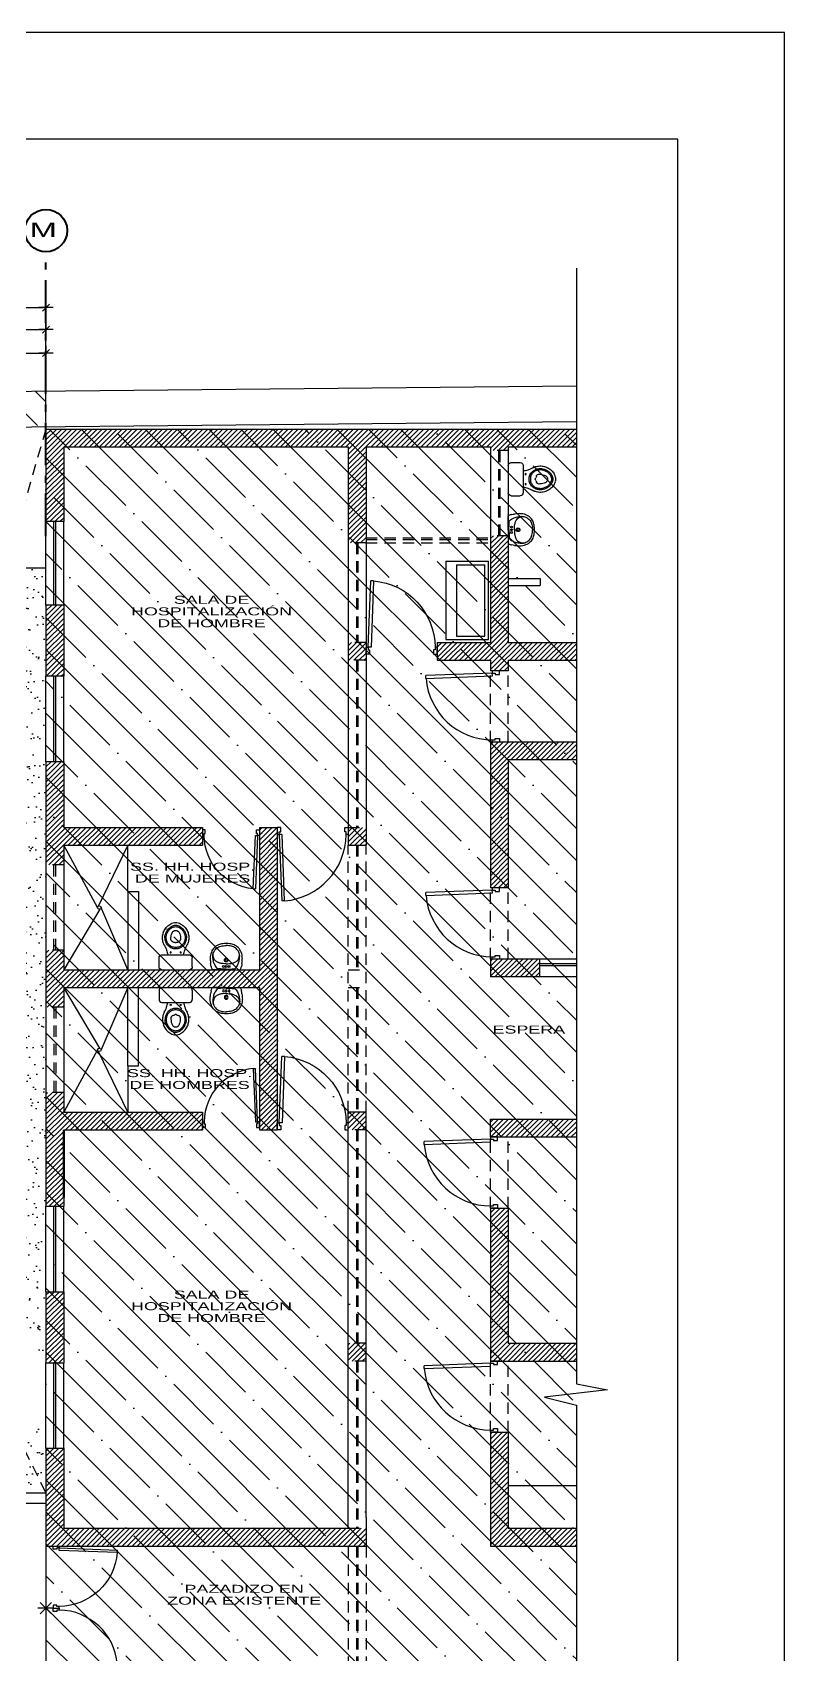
# Model space of a CAD drawing. Header units: millimetres. Extents: x 791 to 2661, y 209 to 602.
# Drawn here: x 1201.74 to 1212.32, y 531.2 to 554 of the extents above; entities that cross this region are included whole.
import ezdxf
from ezdxf.enums import TextEntityAlignment as Align

# ---------------------------------------------------------------- set-up
doc = ezdxf.new("R2010")
doc.units = ezdxf.units.MM
doc.header["$LTSCALE"] = 0.1
doc.header["$PDMODE"] = 3
for name, pattern in [('ACAD_ISO04W100', [30, 24, -3, 0, -3]), ('ACAD_ISO10W100', [18, 12, -3, 0, -3]), ('DASHDOT', [1, 0.5, -0.25, 0, -0.25]), ('HIDDEN', [9.525, 6.35, -3.175])]:
    doc.linetypes.add(name, pattern=pattern)
for name, color, linetype in [('0 contrazocalo sanitario terrazo nuevo', 8, 'Continuous'), ('0 piso ceramico .30x.30 nuevo', 8, 'Continuous'), ('01', 1, 'Continuous'), ('01-COTAS EJE', 1, 'Continuous'), ('02', 8, 'Continuous'), ('03', 8, 'Continuous'), ('04', 4, 'Continuous'), ('06', 1, 'Continuous'), ('1TEXTO-05', 5, 'Continuous'), ('area existente', 8, 'ACAD_ISO04W100'), ('COLUMNAS', 1, 'Continuous'), ('MURO EXISTENTE', 8, 'Continuous'), ('Pisos', 253, 'Continuous'), ('PLANTAS', 85, 'Continuous'), ('Proyecciones', 9, 'HIDDEN'), ('Puertas', 1, 'Continuous'), ('Sanitarios', 1, 'Continuous')]:
    doc.layers.add(name, color=color, linetype=linetype)
doc.layers.add('0 MUROS', color=1, linetype='Continuous', lineweight=50)
doc.layers.add('EJES', color=1, linetype='DASHDOT', lineweight=40)
doc.styles.add('ROMANS', font='', dxfattribs={"oblique": 1, "height": 0.075})
doc.styles.get('ROMANS').set_extended_font_data('Arial')
doc.dimstyles.new('COTAS 50', dxfattribs={"dimscale": 2, "dimtxt": 1.5, "dimasz": 0.02, "dimexe": 0.05, "dimexo": 0.05, "dimgap": 0.025, "dimtad": 3, "dimzin": 4, "dimdsep": 46, "dimtxsty": 'ROMANS', "dimblk": 'LLL', "dimcen": 0, "dimdle": 0.18, "dimclrd": 256, "dimclre": 1, "dimclrt": 3, "dimadec": 0, "dimazin": 0, "dimtfac": 1, "dimtix": 1, "dimtofl": 0, "dimtmove": 1, "dimatfit": 3, "dimldrblk": 'OPEN90', "dimfxl": 0.18, "dimtolj": 1, "dimtzin": 0, "dimarcsym": 0})
pattern_1 = [(45, (374.330386, -11.40209), (-0.035355339, 0.035355339), [])]

# ---------------------------------------------------------------- blocks, each defined once
blk = doc.blocks.new('A$C75F00277')
at = {"layer": 'Puertas'}
for p, q in [((0, 0.95), (0, 1)), ((0, 1), (0.1, 1)), ((0.06, 0.95), (0, 0.95)), ((0.06, 0.97), (0.06, 0.95)), ((0.1, 0.97), (0.06, 0.97)), ((0.1, 1), (0.1, 0.97)), ((0, 0.05), (0, 0)), ((0.06, 0.05), (0, 0.05)), ((0, 0), (0.1, 0)), ((0.06, 0.03), (0.06, 0.05)), ((0.1, 0.03), (0.06, 0.03)), ((1.032, 0.106), (0.098, 0.07)), ((0.098, 0.07), (0.1, 0.03)), ((0.1, 0.03), (1.033, 0.066)), ((0.1, 0), (0.1, 0.03)), ((1.032, 0.106), (1.033, 0.066))]:
    blk.add_line(p, q, dxfattribs=at)
blk.add_arc((0.092, 0.027), 0.943, 4.7817, 89.5347, dxfattribs=at)
blk = doc.blocks.new('INODORO')
for p, q in [((-0.193, 0), (0.193, 0)), ((-0.233, -0.04), (-0.233, -0.168)), ((-0.193, -0.208), (0.193, -0.208)), ((0.233, -0.04), (0.233, -0.168))]:
    blk.add_line(p, q)
blk.add_lwpolyline([(0.099, -0.577, 0.110475), (0.14, -0.51, 0.150926), (0.149, -0.433, 0.078629), (0.134, -0.381, 0.023063), (0.122, -0.357, 0.079496), (0.104, -0.335, 0.043876), (0.082, -0.317, 0.078546), (0.056, -0.304, 0.12239), (0, -0.294, 0.12239), (-0.056, -0.304, 0.078546), (-0.082, -0.317, 0.043876), (-0.104, -0.335, 0.079496), (-0.122, -0.357, 0.023063), (-0.134, -0.381, 0.078629), (-0.149, -0.433, 0.150926), (-0.14, -0.51, 0.110475), (-0.099, -0.577)], format="xyb")
blk.add_lwpolyline([(0, -0.606, 0.124923), (0.049, -0.594, 0.086582), (0.09, -0.563, 0.045482), (0.114, -0.526, 0.073677), (0.131, -0.483, 0.097099), (0.132, -0.434, 0.045483), (0.121, -0.39, 0.134931), (0.093, -0.349, 0.067604), (0.05, -0.323, 0.107442), (0, -0.315, 0.107442), (-0.05, -0.323, 0.067604), (-0.093, -0.349, 0.134931), (-0.121, -0.39, 0.045483), (-0.132, -0.434, 0.097099), (-0.131, -0.483, 0.073677), (-0.114, -0.526, 0.045482), (-0.09, -0.563, 0.086582), (-0.049, -0.594, 0.124923)], format="xyb", close=True)
for centre in [(-0.07, -0.244), (0.07, -0.244)]:
    blk.add_circle(centre, 0.008)
for centre, radius, start, end in [((-0.193, -0.04), 0.04, 90, 180), ((-0.193, -0.168), 0.04, 180, 270), ((-2.022, 0.281), 1.974, 343.6128, 345.5327), ((2.022, 0.281), 1.974, 194.4673, 196.3872), ((0.193, -0.04), 0.04, 0, 90), ((0.193, -0.168), 0.04, 270, 0), ((0.1, -0.459), 0.286, 166.8945, 180.0108), ((0.008, -0.438), 0.192, 151.6428, 166.8245), ((-0.359, -0.218), 0.236, 327.0321, 335.6458), ((-0.458, -0.167), 0.348, 334.747, 341.691), ((-0.035, -0.428), 0.0338, 118.4628, 174.4674), ((0.208, -0.423), 0.277, 180.4579, 197.4607), ((0.04, -0.595), 0.217, 111.8484, 114.9044), ((-1.29, 3.034), 3.649, 290.0209, 290.417), ((0.126, -0.663), 0.312, 114.7212, 117.1554), ((0, -0.384), 0.00651, 39.8456, 140.1544), ((-0.126, -0.663), 0.312, 62.8446, 65.2788), ((1.29, 3.034), 3.649, 249.583, 249.9791), ((-0.04, -0.595), 0.217, 65.0956, 68.1516), ((0.035, -0.428), 0.0338, 5.5326, 61.5372), ((-0.208, -0.423), 0.277, 342.5393, 359.5421), ((0.458, -0.167), 0.348, 198.309, 205.253), ((0.359, -0.218), 0.236, 204.3542, 212.9679), ((-0.008, -0.438), 0.192, 13.1755, 28.3572), ((-0.1, -0.459), 0.286, 359.9892, 13.1055), ((0.206, -0.417), 0.394, 186.1855, 195.5661), ((0.039, -0.448), 0.225, 199.1214, 215.6552), ((0.085, -0.41), 0.285, 216.4923, 230.031), ((0.055, -0.422), 0.219, 225.1371, 239.7569), ((0.06, -0.411), 0.269, 234.0186, 241.1819), ((-0.005, -0.518), 0.144, 243.2719, 257.7777), ((0.011, -0.488), 0.069, 195.0207, 235.0309), ((-0.006, -0.528), 0.0975, 239.5453, 256.4572), ((-0.003, -0.539), 0.124, 255.1704, 271.6122), ((0, -0.5), 0.0529, 236.9127, 303.0873), ((0.011, -0.461), 0.167, 256.0612, 266.108), ((-0.011, -0.461), 0.167, 273.892, 283.9388), ((0.003, -0.539), 0.124, 268.3878, 284.8296), ((-0.011, -0.488), 0.069, 304.9691, 344.9793), ((0.006, -0.528), 0.0975, 283.5428, 300.4547), ((0.005, -0.518), 0.144, 282.2223, 296.7281), ((-0.055, -0.422), 0.219, 300.2431, 314.8629), ((-0.06, -0.411), 0.269, 298.8181, 305.9814), ((-0.085, -0.41), 0.285, 309.969, 323.5077), ((-0.039, -0.448), 0.225, 324.3448, 340.8786), ((-0.206, -0.417), 0.394, 344.4339, 353.8145)]:
    blk.add_arc(centre, radius, start, end)
blk = doc.blocks.new('LAVADERO')
for q in [(-0.257, 0), (0.257, 0)]:
    blk.add_line((0, 0), q)
for points in [[(-0.143, 0.016, -0.249321), (-0.183, 0.04, -0.029377), (-0.207, 0.081, -0.015717), (-0.221, 0.111, -0.034766), (-0.233, 0.147, -0.021364), (-0.241, 0.184, -0.02967), (-0.248, 0.257, -0.146913), (-0.22, 0.347, -0.08872), (-0.17, 0.402, -0.125913), (-0.097, 0.436, -0.047305), (0, 0.449, 0.016133)], [(0.143, 0.016, 0.249321), (0.183, 0.04, 0.029377), (0.207, 0.081, 0.015717), (0.221, 0.111, 0.034766), (0.233, 0.147, 0.021364), (0.241, 0.184, 0.02967), (0.248, 0.257, 0.146913), (0.22, 0.347, 0.08872), (0.17, 0.402, 0.125913), (0.097, 0.436, 0.047305), (0, 0.449, -0.016133)], [(0, 0.112, -0.008075), (-0.056, 0.113, 0.018798), (-0.094, 0.118, 0.01819), (-0.117, 0.124, -0.006168), (-0.145, 0.133, -0.037353), (-0.175, 0.148, -0.05152), (-0.191, 0.158, -0.03777), (-0.219, 0.186, -0.137078), (-0.242, 0.293)], [(0, 0.012, -0.011851), (-0.143, 0.016, -0.249321)], [(0, 0.112, 0.008075), (0.056, 0.113, -0.018798), (0.094, 0.118, -0.01819), (0.117, 0.124, 0.006168), (0.145, 0.133, 0.037353), (0.175, 0.148, 0.05152), (0.191, 0.158, 0.03777), (0.219, 0.186, 0.137078), (0.242, 0.293)], [(0, 0.012, 0.011851), (0.143, 0.016, 0.249321)]]:
    blk.add_lwpolyline(points, format="xyb")
for centre, radius in [((-0.051, 0.06), 0.0165), ((0, 0.18), 0.0345), ((0, 0.18), 0.0235), ((0, 0.06), 0.0165), ((0.051, 0.06), 0.0165)]:
    blk.add_circle(centre, radius)
for centre, radius, start, end in [((-0.043, 0.222), 0.253, 156.2578, 182.3935), ((-0.058, 0.25), 0.229, 134.9685, 161.2163), ((-0.042, 0.222), 0.26, 113.6415, 133.0982), ((0.001, 0.038), 0.447, 98.4224, 109.2297), ((0, 0.123), 0.363, 79.7185, 100.2815), ((-0.001, 0.038), 0.447, 70.7703, 81.5776), ((0.042, 0.222), 0.26, 46.9018, 66.3585), ((0.058, 0.25), 0.229, 18.7837, 45.0315), ((0.043, 0.222), 0.253, 357.6065, 23.7422), ((0.662, 0.221), 0.959, 180.5869, 183.4486), ((0.525, 0.212), 0.82, 183.4204, 186.8776), ((-30.238, -5.828), 30.532, 11.124, 11.2218), ((0.043, 0.126), 0.329, 191.1782, 200.9399), ((-0.235, 0.02), 0.0314, 200.9399, 215.2051), ((-0.257, 0.005), 0.005, 215.2051, 270), ((0.257, 0.005), 0.005, 270, 324.7949), ((0.235, 0.02), 0.0314, 324.7949, 339.0601), ((-0.043, 0.126), 0.329, 339.0601, 348.8218), ((30.238, -5.828), 30.532, 168.7782, 168.876), ((-0.525, 0.212), 0.82, 353.1224, 356.5796), ((-0.662, 0.221), 0.959, 356.5514, 359.4131)]:
    blk.add_arc(centre, radius, start, end)
blk = doc.blocks.new('LLL')
for p, q in [((2.5, 0), (-2.5, 0)), ((0, 2.5), (0, -2.5))]:
    blk.add_line(p, q)
at = {"color": 3}
blk.add_line((-1.25, -1.25), (1.25, 1.25), dxfattribs=at)
at = {"layer": 'Defpoints', "color": 0, "linetype": 'ByBlock'}
blk.add_point((0, 0), dxfattribs=at)
blk.add_point((0, 0), dxfattribs=at)
blk = doc.blocks.new('*D170')
at = {"layer": '01-COTAS EJE', "color": 1, "lineweight": -2, "ltscale": 0.15, "transparency": 16777216}
for p, q in [((1197.081, 549.673), (1197.081, 550.236)), ((1201.931, 549.057), (1201.931, 550.236))]:
    blk.add_line(p, q, dxfattribs=at)
at = {"layer": '01-COTAS EJE', "lineweight": -2, "ltscale": 0.15, "transparency": 16777216}
blk.add_line((1197.121, 550.136), (1201.891, 550.136), dxfattribs=at)
at = {"layer": 'Defpoints', "color": 0, "ltscale": 0.15, "transparency": 16777216}
for p in [(1201.931, 550.136), (1197.081, 549.573), (1201.931, 548.957)]:
    blk.add_point(p, dxfattribs=at)
at = {"layer": '01-COTAS EJE', "lineweight": -2, "ltscale": 0.15, "transparency": 16777216, "xscale": 0.04, "yscale": 0.04, "zscale": 0.04, "rotation": 180}
blk.add_blockref('LLL', (1197.081, 550.136), dxfattribs=at)
at = {"layer": '01-COTAS EJE', "lineweight": -2, "ltscale": 0.15, "transparency": 16777216, "xscale": 0.04, "yscale": 0.04, "zscale": 0.04}
blk.add_blockref('LLL', (1201.931, 550.136), dxfattribs=at)
at = {"layer": '01-COTAS EJE', "color": 3, "ltscale": 0.15, "transparency": 16777216, "insert": (1199.506, 550.224), "char_height": 0.075, "attachment_point": 5, "style": 'ROMANS'}
blk.add_mtext('\\A1;4.85', dxfattribs=at)
blk = doc.blocks.new('_OPEN90')
at = {"color": 0, "linetype": 'ByBlock', "ltscale": 0.7}
for p, q in [((0, 0), (-1, 0)), ((-0.5, 0.5), (0, 0)), ((0, 0), (-0.5, -0.5))]:
    blk.add_line(p, q, dxfattribs=at)
blk = doc.blocks.new('cambio piso')
at = {"layer": 'Pisos', "color": 3}
for p, q in [((968.452, 604.263), (968.293, 604.104)), ((968.293, 604.263), (968.452, 604.104)), ((968.372, 604.296), (968.372, 604.071)), ((968.372, 604.296), (968.372, 604.071))]:
    blk.add_line(p, q, dxfattribs=at)
blk = doc.blocks.new('*D144')
at = {"layer": '01-COTAS EJE', "color": 1, "lineweight": -2, "ltscale": 0.15, "transparency": 16777216}
for p, q in [((1193.281, 548.97), (1193.281, 549.927)), ((1201.931, 549.057), (1201.931, 549.927))]:
    blk.add_line(p, q, dxfattribs=at)
at = {"layer": '01-COTAS EJE', "lineweight": -2, "ltscale": 0.15, "transparency": 16777216}
blk.add_line((1193.321, 549.827), (1201.891, 549.827), dxfattribs=at)
at = {"layer": 'Defpoints', "color": 0, "ltscale": 0.15, "transparency": 16777216}
for p in [(1201.931, 549.827), (1193.281, 548.87), (1201.931, 548.957)]:
    blk.add_point(p, dxfattribs=at)
at = {"layer": '01-COTAS EJE', "lineweight": -2, "ltscale": 0.15, "transparency": 16777216, "xscale": 0.04, "yscale": 0.04, "zscale": 0.04, "rotation": 180}
blk.add_blockref('LLL', (1193.281, 549.827), dxfattribs=at)
at = {"layer": '01-COTAS EJE', "lineweight": -2, "ltscale": 0.15, "transparency": 16777216, "xscale": 0.04, "yscale": 0.04, "zscale": 0.04}
blk.add_blockref('LLL', (1201.931, 549.827), dxfattribs=at)
at = {"layer": '01-COTAS EJE', "color": 3, "ltscale": 0.15, "transparency": 16777216, "insert": (1197.606, 549.915), "char_height": 0.075, "attachment_point": 5, "style": 'ROMANS'}
blk.add_mtext('\\A1;8.65', dxfattribs=at)
blk = doc.blocks.new('*D184')
at = {"layer": '01-COTAS EJE', "color": 1, "lineweight": -2, "ltscale": 0.15, "transparency": 16777216}
for p, q in [((1197.631, 549.014), (1197.631, 549.598)), ((1201.931, 548.529), (1201.931, 549.598))]:
    blk.add_line(p, q, dxfattribs=at)
at = {"layer": '01-COTAS EJE', "lineweight": -2, "ltscale": 0.15, "transparency": 16777216}
blk.add_line((1197.671, 549.498), (1201.891, 549.498), dxfattribs=at)
at = {"layer": 'Defpoints', "color": 0, "ltscale": 0.15, "transparency": 16777216}
for p in [(1201.931, 549.498), (1197.631, 548.914), (1201.931, 548.429)]:
    blk.add_point(p, dxfattribs=at)
at = {"layer": '01-COTAS EJE', "lineweight": -2, "ltscale": 0.15, "transparency": 16777216, "xscale": 0.04, "yscale": 0.04, "zscale": 0.04, "rotation": 180}
blk.add_blockref('LLL', (1197.631, 549.498), dxfattribs=at)
at = {"layer": '01-COTAS EJE', "lineweight": -2, "ltscale": 0.15, "transparency": 16777216, "xscale": 0.04, "yscale": 0.04, "zscale": 0.04}
blk.add_blockref('LLL', (1201.931, 549.498), dxfattribs=at)
at = {"layer": '01-COTAS EJE', "color": 3, "ltscale": 0.15, "transparency": 16777216, "insert": (1199.781, 549.587), "char_height": 0.075, "attachment_point": 5, "style": 'ROMANS'}
blk.add_mtext('\\A1;4.30', dxfattribs=at)

msp = doc.modelspace()

# ---------------------------------------------------------------- hatches: boundary and pattern name
at = {"layer": 'area existente'}
h = msp.add_hatch(dxfattribs=at)
h.set_pattern_fill('ANSI35', color=256, scale=0.1, angle=90, style=0, double=1)
h.set_pattern_definition([(135, (1204.06136, 523.7791), (-0.449013, -0.449013), []), (135, (1204.06136, 524.22814), (-0.449013, -0.449013), [0.79375, -0.15875, 0, -0.15875])])
h.paths.add_polyline_path([(1193.3314, 548.8705), (1193.3314, 548.4791), (1194.7314, 548.4791), (1194.7314, 546.8972), (1195.1674, 546.4791), (1197.6314, 546.4791), (1197.6314, 548.4791), (1197.8564, 548.4791), (1197.8564, 548.9161)])
edge = h.paths.add_edge_path()
edge.add_line((1201.9314, 548.9571), (1197.8564, 548.9161))
edge.add_line((1197.8564, 548.9161), (1197.8564, 548.4791))
edge.add_line((1197.8564, 548.4791), (1199.4826, 548.4791))
edge.add_arc((1199.7802, 548.4791), 0.2976, 0, 180, ccw=False)
edge.add_line((1200.0778, 548.4791), (1201.9314, 548.4791))
edge.add_line((1201.9314, 548.4791), (1201.9314, 548.9571))
at = {"layer": 'area existente', "linetype": 'Continuous'}
h = msp.add_hatch(dxfattribs=at)
h.set_pattern_fill('ANSI35', color=256, scale=0.1, angle=90, style=0, double=1)
h.set_pattern_definition([(135, (1201.93137, 523.7791), (-0.449013, -0.449013), []), (135, (1201.93137, 524.22814), (-0.449013, -0.449013), [0.79375, -0.15875, 0, -0.15875])])
h.paths.add_polyline_path([(1209.3893, 523.7791), (1205.3814, 523.7791), (1205.3814, 527.3041), (1201.9314, 527.3041), (1201.9314, 548.4291), (1209.3893, 548.4291)])
at = {"layer": 'MURO EXISTENTE', "ltscale": 0.15}
h = msp.add_hatch(dxfattribs=at)
h.set_pattern_fill('_USER', color=256, scale=0.05, angle=45, style=0, pattern_type=0)
h.set_pattern_definition(pattern_1)
h.paths.add_polyline_path([(1202.1814, 548.1791), (1206.1814, 548.1791), (1206.4314, 548.1791), (1208.1814, 548.1791), (1208.4314, 548.1791), (1209.3893, 548.1791), (1209.3893, 548.4291), (1201.9314, 548.4291), (1201.9314, 547.1291), (1202.1814, 547.1291)])
h.paths.add_polyline_path([(1202.1814, 545.9541), (1201.9314, 545.9541), (1201.9314, 544.9541), (1202.1814, 544.9541)])
h.paths.add_polyline_path([(1209.3893, 545.4291), (1208.4314, 545.4291), (1208.1814, 545.4291), (1207.4314, 545.4291), (1207.4314, 545.1791), (1208.1814, 545.1791), (1208.1814, 545.0291), (1208.4314, 545.0291), (1208.4314, 545.1791), (1209.3893, 545.1791)])
h.paths.add_polyline_path([(1209.3893, 544.0291), (1208.1814, 544.0291), (1208.1814, 541.9791), (1208.4314, 541.9791), (1208.4314, 543.7791), (1209.3893, 543.7791)])
h.paths.add_polyline_path([(1206.4314, 542.8291), (1206.1814, 542.8291), (1206.1814, 542.7291), (1206.1814, 542.5791), (1206.4314, 542.5791)])
h.paths.add_polyline_path([(1204.1314, 542.8291), (1202.1814, 542.8291), (1202.1814, 542.5791), (1204.1314, 542.5791)])
h = msp.add_hatch(dxfattribs=at)
h.set_pattern_fill('_USER', color=256, scale=0.05, angle=45, style=0, pattern_type=0)
h.set_pattern_definition(pattern_1)
h.paths.add_polyline_path([(1202.1814, 539.1041), (1201.9314, 539.1041), (1201.9314, 537.5041), (1202.1814, 537.5041)])
h.paths.add_polyline_path([(1201.9314, 542.3041), (1202.1814, 542.3041), (1202.1814, 543.7541), (1201.9314, 543.7541)])
h.paths.add_polyline_path([(1202.1814, 541.1041), (1201.9314, 541.1041), (1201.9314, 540.3041), (1202.1814, 540.3041)])
h.paths.add_polyline_path([(1208.4314, 546.9291), (1208.1814, 546.9291), (1208.1814, 545.4291), (1208.4314, 545.4291)])
h.paths.add_polyline_path([(1208.1814, 548.1291), (1208.4314, 548.1291), (1208.4314, 548.1791), (1208.1814, 548.1791)])
h.paths.add_polyline_path([(1206.1814, 546.8291), (1206.4314, 546.8291), (1206.4314, 548.1791), (1206.1814, 548.1791)])
h.paths.add_polyline_path([(1206.1814, 545.1791), (1206.4314, 545.1791), (1206.4314, 545.4291), (1206.1814, 545.4291)])
h = msp.add_hatch(dxfattribs=at)
h.set_pattern_fill('_USER', color=256, scale=0.05, angle=45, style=0, pattern_type=0)
h.set_pattern_definition(pattern_1)
h.paths.add_polyline_path([(1205.1814, 542.8291), (1204.9314, 542.8291), (1204.9314, 540.8291), (1202.1814, 540.8291), (1202.1814, 540.5791), (1204.9314, 540.5791), (1204.9314, 538.5791), (1205.1814, 538.5791), (1205.1814, 538.6791)])
h.paths.add_polyline_path([(1204.1314, 538.8291), (1202.1814, 538.8291), (1202.1814, 538.5791), (1204.1314, 538.5791)])
h.paths.add_polyline_path([(1209.3893, 538.7291), (1208.1814, 538.7291), (1208.1814, 538.4791), (1208.2814, 538.4791), (1209.3893, 538.4791)])
h.paths.add_polyline_path([(1208.8688, 540.9791), (1208.1814, 540.9791), (1208.1814, 540.7291), (1208.8688, 540.7291)])
h = msp.add_hatch(dxfattribs=at)
h.set_pattern_fill('_USER', color=256, scale=0.05, angle=45, style=0, pattern_type=0)
h.set_pattern_definition(pattern_1)
h.paths.add_polyline_path([(1206.1814, 538.8291), (1206.1814, 538.5791), (1206.4314, 538.5791), (1206.4314, 538.8291)])
h.paths.add_polyline_path([(1206.1814, 535.5791), (1206.1814, 535.3291), (1206.4314, 535.3291), (1206.4314, 535.5791)])
h = msp.add_hatch(dxfattribs=at)
h.set_pattern_fill('_USER', color=256, scale=0.05, angle=45, style=0, pattern_type=0)
h.set_pattern_definition(pattern_1)
h.paths.add_polyline_path([(1208.4314, 537.4791), (1208.1814, 537.4791), (1208.1814, 535.3291), (1208.2814, 535.3291), (1209.3893, 535.3291), (1209.3893, 535.5791), (1208.4314, 535.5791)])
h.paths.add_polyline_path([(1208.4314, 534.3291), (1208.1814, 534.3291), (1208.1814, 532.7291), (1209.3893, 532.7291), (1209.3893, 532.9791), (1208.4314, 532.9791)])
h.paths.add_polyline_path([(1206.4314, 532.7291), (1206.4314, 532.9791), (1206.1814, 532.9791), (1202.1814, 532.9791), (1202.1814, 534.1041), (1201.9314, 534.1041), (1201.9314, 532.7291)])
h.paths.add_polyline_path([(1202.1814, 536.3041), (1201.9314, 536.3041), (1201.9314, 535.3041), (1202.1814, 535.3041)])
at = {"layer": 'PLANTAS'}
h = msp.add_hatch(dxfattribs=at)
h.set_pattern_fill('AR-SAND', color=256, scale=0.006, style=0)
h.set_pattern_definition([(37.5, (1405.35437, 573.65679), (-0.0096002, 0.29364794), [0, -0.231648, 0, -0.25908, 0, -0.24765]), (7.5, (1405.35437, 573.6568), (0.269714, 0.43009506), [0, -0.124968, 0, -0.208788, 0, -0.08001]), (327.5, (1405.16692, 573.65679), (0.47459542, 0.0008623), [0, -0.0762, 0, -0.27432, 0, -0.35814]), (317.5, (1405.16692, 573.6568), (0.4581339, 0.1337576), [0, -0.0381, 0, -0.179832, 0, -0.20574])])
h.paths.add_polyline_path([(1201.2397, 540.5221), (1201.2397, 540.2034), (1200.7522, 540.2034), (1200.7522, 540.5221)], flags=16)
h.paths.add_polyline_path([(1200.8877, 540.4797), (1201.09, 540.4797), (1201.09, 540.2519), (1200.8877, 540.2519)], flags=8)
h.paths.add_polyline_path([(1200.4314, 546.4791), (1200.9314, 546.4791), (1200.9314, 537.4785), (1201.9314, 537.4785), (1201.9314, 546.4791), (1200.4314, 546.4791)])
h.paths.add_polyline_path([(1200.9314, 535.4791), (1201.9314, 535.4791), (1201.9314, 537.4785), (1200.9314, 537.4785)])
h = msp.add_hatch(dxfattribs=at)
h.set_pattern_fill('AR-SAND', color=256, scale=0.006, style=0)
h.set_pattern_definition([(37.5, (1198.04853, 533.25991), (-0.0096, 0.293648), [0, -0.231648, 0, -0.25908, 0, -0.24765]), (7.5, (1198.04853, 533.2599), (0.269714, 0.430095), [0, -0.124968, 0, -0.208788, 0, -0.08001]), (327.5, (1197.86107, 533.25991), (0.474595, 0.000862), [0, -0.0762, 0, -0.27432, 0, -0.35814]), (317.5, (1197.86107, 533.2599), (0.458134, 0.133758), [0, -0.0381, 0, -0.179832, 0, -0.20574])])
h.paths.add_polyline_path([(1200.3985, 534.3791), (1200.3985, 533.6853, -0.2506259), (1200.589, 533.4791), (1201.8985, 533.4791), (1201.8985, 534.3791)])
h.paths.add_polyline_path([(1201.2933, 534.2943), (1201.5202, 534.2943), (1201.5203, 533.7943), (1201.2934, 533.7943)], flags=16)
h.paths.add_polyline_path([(1200.3985, 533.6853), (1200.3985, 534.3791), (1198.9044, 534.3791), (1198.6485, 533.4791), (1200.013, 533.4791, -0.4375462)])
h.paths.add_polyline_path([(1198.6485, 534.3791), (1198.0485, 534.3791), (1198.0485, 533.8291), (1198.0485, 533.4791), (1198.6485, 533.4791)])
h.paths.add_polyline_path([(1198.9044, 534.3791), (1198.6485, 534.3791), (1198.6485, 533.4791)], flags=17)
h.paths.add_polyline_path([(1200.3985, 533.4791), (1200.3985, 533.6853, 0.4375462), (1200.013, 533.4791)], flags=16)
h.paths.add_polyline_path([(1200.3985, 533.4791), (1200.589, 533.4791, 0.2506259), (1200.3985, 533.6853)], flags=16)
h.paths.add_polyline_path([(1198.2774, 533.4934), (1198.2774, 533.8148), (1198.4124, 533.8148), (1198.4124, 533.4934)], flags=24)
h.paths.add_polyline_path([(1198.2774, 534.2106), (1198.2774, 534.6477), (1198.4124, 534.6477), (1198.4124, 534.2106)], flags=9)
h.paths.add_polyline_path([(1200.1337, 533.2599), (1200.4903, 533.2599), (1200.4903, 533.5668), (1200.1337, 533.5668)], flags=9)

# ---------------------------------------------------------------- linework, layer by layer
msp.add_lwpolyline([(1212.3155, 508.304), (1212.3155, 554.004), (1152.3155, 554.004), (1152.3155, 508.304)], close=True)
at = {"layer": '0 contrazocalo sanitario terrazo nuevo'}
msp.add_line((1201.9314, 532.7291), (1201.9314, 530.9791), dxfattribs=at)
at = {"layer": '0 MUROS'}
msp.add_line((1202.1814, 538.5791), (1202.1814, 537.6291), dxfattribs=at)
at = {"layer": '0 piso ceramico .30x.30 nuevo'}
for p, q in [((1202.6589, 541.6932), (1202.1814, 542.5791)), ((1203.0814, 542.5791), (1202.6723, 541.7274)), ((1203.0814, 541.9291), (1203.0814, 542.5791)), ((1202.6886, 541.6802), (1202.1814, 540.8291)), ((1203.0814, 540.8291), (1202.704, 541.7148)), ((1202.6886, 539.7281), (1202.1814, 540.5791)), ((1203.0814, 540.5791), (1202.704, 539.6934)), ((1202.6589, 539.715), (1202.1814, 538.8291)), ((1203.0814, 538.8291), (1202.6723, 539.6808)), ((1203.0814, 539.4791), (1203.0814, 538.8291))]:
    msp.add_line(p, q, dxfattribs=at)
for centre in [(1202.6814, 541.7041), (1202.6814, 539.7041)]:
    msp.add_circle(centre, 0.025, dxfattribs=at)
at = {"layer": '01'}
for p, q in [((1202.041, 545.9541), (1202.041, 547.1291)), ((1202.071, 545.9541), (1202.071, 547.1291)), ((1200.4314, 546.4791), (1201.9314, 546.4791)), ((1202.0414, 543.7541), (1202.0414, 544.9541)), ((1202.0714, 543.7541), (1202.0714, 544.9541)), ((1208.8688, 540.9191), (1209.3893, 540.9191)), ((1208.8688, 540.8891), (1209.3893, 540.8891)), ((1202.0414, 536.3041), (1202.0414, 537.5041)), ((1202.0714, 536.3041), (1202.0714, 537.5041)), ((1202.0414, 534.1041), (1202.0414, 535.3041)), ((1202.0714, 534.1041), (1202.0714, 535.3041))]:
    msp.add_line(p, q, dxfattribs=at)
at = {"layer": '01', "color": 1}
msp.add_lwpolyline([(1209.3893, 550.6905), (1209.3893, 535.0096), (1209.8269, 534.9243), (1208.9383, 534.8234), (1209.3893, 534.7073), (1209.3893, 518.4425)], dxfattribs=at)
at = {"layer": '02'}
for p, q in [((1201.9314, 545.9541), (1201.9314, 547.1291)), ((1201.9314, 545.9541), (1201.9314, 547.1291)), ((1202.1814, 545.9541), (1202.1814, 547.1291)), ((1201.9314, 543.7541), (1201.9314, 544.9541)), ((1201.9314, 543.7541), (1201.9314, 544.9541)), ((1202.1814, 543.7541), (1202.1814, 544.9541)), ((1209.3893, 540.9791), (1208.8688, 540.9791)), ((1209.3893, 540.7291), (1208.8688, 540.7291)), ((1201.9314, 536.3041), (1201.9314, 537.5041)), ((1201.9314, 536.3041), (1201.9314, 537.5041)), ((1202.1814, 536.3041), (1202.1814, 537.5041)), ((1201.9314, 534.1041), (1201.9314, 535.3041)), ((1201.9314, 534.1041), (1201.9314, 535.3041)), ((1202.1814, 534.1041), (1202.1814, 535.3041)), ((1208.4314, 533.5791), (1209.3893, 533.5791))]:
    msp.add_line(p, q, dxfattribs=at)
at = {"layer": '03'}
for p, q in [((1209.3893, 549.0321), (1193.3314, 548.8705)), ((1208.4314, 546.3291), (1208.8814, 546.3291)), ((1208.8814, 546.3291), (1208.8814, 546.2291)), ((1208.4314, 546.2291), (1208.8814, 546.2291))]:
    msp.add_line(p, q, dxfattribs=at)
at = {"layer": '03', "linetype": 'Continuous'}
msp.add_line((1209.3893, 548.5312), (1193.3314, 548.3699), dxfattribs=at)
at = {"layer": '04'}
for p, q in [((1203.0814, 541.9291), (1203.0814, 540.8291)), ((1203.0814, 541.9291), (1203.2314, 541.9291)), ((1203.2314, 541.9291), (1203.2314, 540.8291)), ((1203.0814, 539.4791), (1203.0814, 540.5791)), ((1203.2314, 539.4791), (1203.2314, 540.5791)), ((1203.0814, 539.4791), (1203.2314, 539.4791))]:
    msp.add_line(p, q, dxfattribs=at)
at = {"layer": '06'}
for p, q in [((1201.9314, 548.4291), (1201.9314, 547.1291)), ((1201.9314, 548.4291), (1201.9314, 547.1291)), ((1201.9314, 548.4291), (1209.3893, 548.4291)), ((1201.9314, 548.4291), (1201.9314, 547.1291)), ((1201.9314, 548.4291), (1201.9314, 547.1291)), ((1202.1814, 548.1791), (1202.1814, 547.1291)), ((1202.1814, 548.1791), (1206.1814, 548.1791)), ((1206.1814, 548.1791), (1206.1814, 542.5791)), ((1206.4314, 548.1791), (1206.4314, 542.5791)), ((1206.4314, 548.1791), (1208.1814, 548.1791)), ((1208.1814, 548.1791), (1208.1814, 545.4291)), ((1208.4314, 548.1791), (1208.4314, 545.4291)), ((1208.4314, 548.1791), (1209.3893, 548.1791)), ((1202.1814, 547.1291), (1201.9314, 547.1291)), ((1201.9314, 545.9541), (1201.9314, 544.9541)), ((1201.9314, 545.9541), (1201.9314, 544.9541)), ((1201.9314, 545.9541), (1201.9314, 544.9541)), ((1202.1813, 545.9541), (1201.9314, 545.9541)), ((1201.9314, 545.9541), (1201.9314, 544.9541)), ((1201.9314, 545.9541), (1201.9314, 544.9541)), ((1201.9314, 545.9541), (1201.9314, 544.9541)), ((1202.1814, 545.9541), (1202.1814, 544.9541)), ((1207.4314, 545.4291), (1207.4314, 545.1791)), ((1207.4314, 545.4291), (1208.1814, 545.4291)), ((1208.4314, 545.4291), (1209.3893, 545.4291)), ((1207.4314, 545.1791), (1208.1814, 545.1791)), ((1208.1814, 545.1791), (1208.1814, 545.0291)), ((1208.4314, 545.1791), (1208.4314, 545.0291)), ((1208.4314, 545.1791), (1209.3893, 545.1791)), ((1202.183, 544.9541), (1201.933, 544.9541)), ((1208.4314, 545.0291), (1208.1814, 545.0291)), ((1208.1814, 544.0291), (1208.1814, 541.9791)), ((1209.3893, 544.0291), (1208.1814, 544.0291)), ((1201.9314, 543.7541), (1201.9314, 537.6291)), ((1201.9314, 543.7541), (1201.9314, 537.6291)), ((1201.9314, 543.7541), (1201.9314, 537.5041)), ((1202.1814, 543.7541), (1201.9314, 543.7541)), ((1201.9314, 543.7541), (1201.9314, 537.6291)), ((1201.9314, 543.7541), (1201.9314, 537.6291)), ((1201.9314, 543.7541), (1201.9314, 537.5041)), ((1202.1814, 543.7541), (1202.1814, 542.8291)), ((1208.4314, 543.7791), (1208.4314, 541.9791)), ((1209.3893, 543.7791), (1208.4314, 543.7791)), ((1202.1814, 542.8291), (1204.1314, 542.8291)), ((1204.1314, 542.8291), (1204.1314, 542.5791)), ((1204.9314, 542.8291), (1204.9314, 540.8291)), ((1204.9314, 542.8291), (1205.1814, 542.8291)), ((1205.1814, 542.8291), (1205.1814, 538.5791)), ((1202.1814, 542.5791), (1202.1814, 540.8291)), ((1202.1814, 542.5791), (1204.1314, 542.5791)), ((1206.1814, 542.5791), (1206.4314, 542.5791)), ((1206.1814, 542.5791), (1206.4314, 542.5791)), ((1208.4314, 541.9791), (1208.1814, 541.9791)), ((1202.1814, 540.8291), (1204.9314, 540.8291)), ((1208.8688, 540.9791), (1208.1814, 540.9791)), ((1208.1814, 540.9791), (1208.1814, 540.7291)), ((1208.8688, 540.9791), (1208.8688, 540.7291)), ((1208.8688, 540.7291), (1208.1814, 540.7291)), ((1202.1814, 540.5791), (1202.1814, 538.8291)), ((1202.1814, 540.5791), (1204.9314, 540.5791)), ((1204.9314, 540.5791), (1204.9314, 538.5791)), ((1202.1814, 538.8291), (1204.1314, 538.8291)), ((1204.1314, 538.8291), (1204.1314, 538.5791)), ((1206.1814, 532.9791), (1206.1814, 538.8291)), ((1206.4314, 538.8291), (1206.1814, 538.8291)), ((1206.4314, 533.1291), (1206.4314, 538.8291)), ((1202.1814, 538.5791), (1202.1814, 537.5041)), ((1202.1814, 538.5791), (1204.1314, 538.5791)), ((1204.9314, 538.5791), (1205.1814, 538.5791)), ((1208.1814, 538.7291), (1209.3893, 538.7291)), ((1208.1814, 538.4791), (1208.1814, 538.7291)), ((1208.1814, 538.4791), (1209.3893, 538.4791)), ((1201.9314, 537.5041), (1202.1814, 537.5041)), ((1208.1814, 537.4791), (1208.1814, 535.3291)), ((1208.1814, 537.4791), (1208.4314, 537.4791)), ((1208.4314, 537.4791), (1208.4314, 535.5791)), ((1201.9314, 536.3041), (1201.9314, 535.3041)), ((1201.9314, 536.3041), (1201.9314, 535.3041)), ((1201.9314, 536.3041), (1201.9314, 535.3041)), ((1201.9314, 536.3041), (1202.1814, 536.3041)), ((1201.9314, 536.3041), (1201.9314, 535.3041)), ((1201.9314, 536.3041), (1201.9314, 535.3041)), ((1201.9314, 536.3041), (1201.9314, 535.3041)), ((1202.1814, 536.3041), (1202.1814, 535.3041)), ((1202.1814, 536.3041), (1202.1814, 535.3041)), ((1208.4314, 535.5791), (1209.3893, 535.5791)), ((1201.9314, 535.3041), (1202.1814, 535.3041)), ((1208.1814, 535.3291), (1209.3893, 535.3291)), ((1208.1814, 534.3291), (1208.1814, 532.7291)), ((1208.1814, 534.3291), (1208.4314, 534.3291)), ((1208.4314, 534.3291), (1208.4314, 532.9791)), ((1201.9314, 534.1041), (1201.9314, 532.7291)), ((1201.9314, 534.1041), (1201.9314, 532.7291)), ((1201.9314, 534.1041), (1201.9314, 532.7291)), ((1201.9314, 534.1041), (1202.1814, 534.1041)), ((1201.9314, 534.1041), (1201.9314, 532.7291)), ((1201.9314, 534.1041), (1201.9314, 532.7291)), ((1201.9314, 534.1041), (1201.9314, 532.7291)), ((1202.1814, 534.1041), (1202.1814, 532.9791)), ((1206.4314, 533.1291), (1206.4314, 532.7291)), ((1202.1814, 532.9791), (1206.1814, 532.9791)), ((1208.4314, 532.9791), (1209.3893, 532.9791)), ((1201.9314, 532.7291), (1206.4314, 532.7291)), ((1208.1814, 532.7291), (1209.3893, 532.7291))]:
    msp.add_line(p, q, dxfattribs=at)
at = {"layer": '06', "color": 6}
msp.add_lwpolyline([(1210.8155, 509.804), (1210.8155, 552.504), (1153.8155, 552.504), (1153.8155, 509.804)], close=True, dxfattribs=at)
at = {"layer": 'COLUMNAS', "ltscale": 0.15}
msp.add_lwpolyline([(1201.0814, 533.4791), (1201.9314, 533.4791), (1201.9314, 533.3291), (1201.0814, 533.3291)], close=True, dxfattribs=at)
msp.add_lwpolyline([(1201.0814, 533.4791), (1201.9314, 533.4791), (1201.9314, 533.3291), (1201.0814, 533.3291)], close=True, dxfattribs=at)
msp.add_lwpolyline([(1201.0814, 533.4791), (1201.9314, 533.4791), (1201.9314, 533.3291), (1201.0814, 533.3291)], close=True, dxfattribs=at)
at = {"layer": 'EJES', "linetype": 'ACAD_ISO10W100', "ltscale": 0.5}
msp.add_line((1201.9314, 546.9222), (1201.9314, 550.9212), dxfattribs=at)
at = {"layer": 'EJES', "color": 2, "linetype": 'Continuous'}
msp.add_circle((1201.9314, 551.2188), 0.2976, dxfattribs=at)
at = {"layer": 'Proyecciones', "ltscale": 0.25}
for p, q in [((1201.9314, 548.4291), (1197.6814, 533.8291)), ((1208.4314, 548.1291), (1208.1814, 548.1291)), ((1208.2964, 546.9291), (1208.2964, 548.1291)), ((1208.3164, 546.9291), (1208.3164, 548.1291)), ((1206.4314, 546.8291), (1206.1814, 546.8291)), ((1206.2964, 546.8291), (1206.2964, 545.4291)), ((1206.3164, 546.8291), (1206.3164, 545.4291)), ((1206.4314, 546.8991), (1208.1814, 546.8991)), ((1206.4314, 546.8791), (1208.1814, 546.8791)), ((1206.4314, 546.8291), (1208.1814, 546.8291)), ((1208.4314, 546.9291), (1208.1814, 546.9291)), ((1206.4314, 545.4291), (1206.1814, 545.4291)), ((1206.4314, 545.1791), (1206.1814, 545.1791)), ((1206.2964, 545.1791), (1206.2964, 542.8291)), ((1206.3164, 545.1791), (1206.3164, 542.8291)), ((1208.1814, 544.0291), (1208.1814, 545.0291)), ((1208.4314, 544.0291), (1208.4314, 545.0291)), ((1201.9314, 533.4791), (1196.4814, 544.4291)), ((1206.1814, 542.8291), (1206.4314, 542.8291)), ((1206.1814, 538.8291), (1206.1814, 542.5791)), ((1206.2964, 542.5791), (1206.2964, 540.8291)), ((1206.3164, 542.5791), (1206.3164, 540.8291)), ((1206.4314, 538.8291), (1206.4314, 542.5791)), ((1202.1814, 542.3041), (1201.9314, 542.3041)), ((1202.0414, 541.1041), (1202.0414, 542.3041)), ((1202.0714, 541.1041), (1202.0714, 542.3041)), ((1208.1814, 540.9791), (1208.1814, 541.9791)), ((1208.4314, 540.9791), (1208.4314, 541.9791)), ((1202.1814, 541.1041), (1201.9314, 541.1041)), ((1206.1814, 540.8291), (1206.4314, 540.8291)), ((1206.1814, 540.5791), (1206.4314, 540.5791)), ((1206.2964, 540.5791), (1206.2964, 538.8291)), ((1206.3164, 540.5791), (1206.3164, 538.8291)), ((1202.1814, 540.3041), (1201.9314, 540.3041)), ((1202.0414, 540.3041), (1202.0414, 539.1041)), ((1202.0714, 540.3041), (1202.0714, 539.1041)), ((1202.1814, 539.1041), (1201.9314, 539.1041)), ((1206.4314, 538.5791), (1206.1814, 538.5791)), ((1206.2964, 538.5791), (1206.2964, 535.5791)), ((1206.3164, 538.5791), (1206.3164, 535.5791)), ((1208.1814, 537.4791), (1208.1814, 538.4791)), ((1208.4314, 537.4791), (1208.4314, 538.4791)), ((1206.4314, 535.5791), (1206.1814, 535.5791)), ((1206.4314, 535.3291), (1206.1814, 535.3291)), ((1206.2964, 535.3291), (1206.2964, 532.9791)), ((1206.3164, 535.3291), (1206.3164, 532.9791)), ((1208.1814, 534.3291), (1208.1814, 535.3291)), ((1208.4314, 534.3291), (1208.4314, 535.3291)), ((1206.1814, 532.9791), (1206.4314, 532.9791)), ((1206.1814, 532.7291), (1206.1814, 530.9791)), ((1206.2964, 532.7291), (1206.2964, 530.9791)), ((1206.3164, 532.7291), (1206.3164, 530.9791)), ((1206.4314, 532.7291), (1206.4314, 530.9791))]:
    msp.add_line(p, q, dxfattribs=at)
at = {"layer": 'Sanitarios'}
for p, q in [((1207.5514, 546.5702), (1207.5514, 545.4702)), ((1207.5514, 546.5702), (1208.1514, 546.5702)), ((1207.7014, 546.5202), (1207.7014, 545.5202)), ((1207.7014, 546.5202), (1208.1014, 546.5202)), ((1208.1014, 545.5202), (1208.1014, 546.5202)), ((1208.1514, 545.4702), (1208.1514, 546.5702)), ((1207.5514, 545.4702), (1208.1514, 545.4702)), ((1207.7014, 545.5202), (1208.1014, 545.5202))]:
    msp.add_line(p, q, dxfattribs=at)

# ---------------------------------------------------------------- block references
at = {"layer": '01', "xscale": -1}
for p, rotation in [((1208.4314, 547.7252), 90), ((1203.7552, 540.8291), 180)]:
    msp.add_blockref('INODORO', p, dxfattribs=dict(at, rotation=rotation))
at = {"layer": '01', "yscale": 0.7615348113261007}
for p, xscale, zscale, rotation in [((1208.4314, 547.0139), 0.7615348113261007, 0.7615348113261007, 270), ((1204.4665, 540.5791), -0.7615348113261007, 0.7615348113260254, 180)]:
    msp.add_blockref('LAVADERO', p, dxfattribs=dict(at, xscale=xscale, zscale=zscale, rotation=rotation))
at = {"layer": '01', "xscale": 0.7615348113261007, "yscale": 0.7615348113261007, "zscale": 0.7615348113261007}
msp.add_blockref('LAVADERO', (1204.4665, 540.8291), dxfattribs=at)
at = {"layer": '01'}
msp.add_blockref('INODORO', (1203.7552, 540.5791), dxfattribs=at)
at = {"layer": 'Pisos', "rotation": 270}
msp.add_blockref('cambio piso', (597.7475, 1500.2264), dxfattribs=at)
at = {"layer": 'Puertas', "xscale": -1, "rotation": 270}
for p in [(1206.4314, 545.2641), (1205.1814, 538.5791)]:
    msp.add_blockref('A$C75F00277', p, dxfattribs=at)
at = {"layer": 'Puertas'}
for p, rotation in [((1208.3064, 545.0291), 180), ((1205.1814, 542.8291), 270), ((1208.3064, 541.9791), 180), ((1208.2814, 538.4791), 180), ((1208.2814, 535.3291), 180)]:
    msp.add_blockref('A$C75F00277', p, dxfattribs=dict(at, rotation=rotation))
for p, xscale, yscale, zscale, rotation in [((1204.9314, 542.7941), -0.7999999999999545, 0.7999999999999545, 0.7999999999999542, 90), ((1204.9314, 538.6141), 0.7999999999999545, 0.7999999999999545, 0.7999999999999545, 89.99999999999999), ((1202.0314, 532.7291), -0.875, 0.875, 0.8750000000000003, 180)]:
    msp.add_blockref('A$C75F00277', p, dxfattribs=dict(at, xscale=xscale, yscale=yscale, zscale=zscale, rotation=rotation))
at = {"layer": 'Puertas', "xscale": 0.875, "yscale": 0.875, "zscale": 0.875}
msp.add_blockref('A$C75F00277', (1202.0314, 530.9791), dxfattribs=at)

# ---------------------------------------------------------------- texts
at = {"layer": '1TEXTO-05', "style": 'ROMANS', "width": 1.6}
for s, p in [('SALA DE', (1204.2592, 545.9731)), ('HOSPITALIZACIÓN', (1204.2592, 545.8104)), ('DE HOMBRE', (1204.2592, 545.6439)), ('SS. HH. HOSP.', (1203.9937, 542.2221)), ('DE MUJERES', (1203.9937, 542.0557)), ('ESPERA', (1208.7204, 539.9325)), ('SS. HH. HOSP.', (1203.9508, 539.3204)), ('DE HOMBRES', (1203.9508, 539.154)), ('SALA DE', (1204.2592, 536.2068)), ('HOSPITALIZACIÓN', (1204.2592, 536.044)), ('DE HOMBRE', (1204.2592, 535.8776)), ('PAZADIZO EN', (1204.7182, 532.0717)), ('ZONA EXISTENTE', (1204.7182, 531.9053))]:
    msp.add_text(s, height=0.1125, dxfattribs=at).set_placement(p, align=Align.CENTER)
at = {"layer": 'EJES', "color": 3, "style": 'ROMANS', "width": 1.6}
msp.add_text('M', height=0.2046, dxfattribs=at).set_placement((1201.8944, 551.1273), align=Align.CENTER)

# ---------------------------------------------------------------- dimensions: what is measured, and where the dimension line sits
at = {"layer": '01-COTAS EJE', "ltscale": 0.15}
for base, p1, picture, middle in [((1201.9314, 550.1359), (1197.0814, 549.5735), '*D170', (1199.5064, 550.2242)), ((1201.9314, 549.8267), (1193.2814, 548.87), '*D144', (1197.6064, 549.915))]:
    dim = msp.add_linear_dim(base=base, p1=p1, p2=(1201.9314, 548.9571), angle=180, dimstyle='COTAS 50', dxfattribs=at)
    dim.commit()
    dim.dimension.update_dxf_attribs({"geometry": picture, "text_midpoint": middle})
dim = msp.add_linear_dim(base=(1201.9314, 549.4985), p1=(1197.6314, 548.9138), p2=(1201.9314, 548.4291), dimstyle='COTAS 50', dxfattribs=at)
dim.commit()
dim.dimension.update_dxf_attribs({"geometry": '*D184', "text_midpoint": (1199.7814, 549.5867)})

doc.saveas('drawing.dxf')
